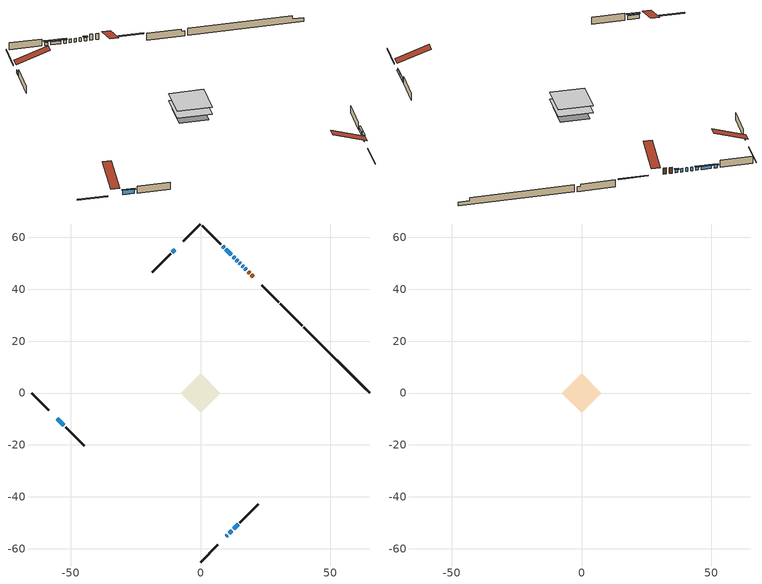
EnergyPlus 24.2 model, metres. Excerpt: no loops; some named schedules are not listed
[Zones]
conditioned space
 floor adiabatic (AdiabaticFloorConstruction): -7.67,0 0,7.67 7.67,0 0,-7.67 z0.75
 floor foundation (Slab1 construction): -6.43,0 0,6.43 6.43,0 0,-6.43 z-1.69
 floor foundation (Slab1 construction 1): -3.69,0 0,3.69 3.69,0 0,-3.69 z-1.69
 wall outside (RimJoist1 construction): 0,-65.16 6.6,-58.56 / -65.16,0 -58.56,-6.6 / 0,65.16 -6.6,58.56 / 30.17,34.99 23.57,41.59 z0.75:1.05
 wall outside (AdiabaticWallConstruction 1): 20.29,44.87 19.6,45.55 / 18.95,46.21 18.33,46.82 z0.75:2.78
 wall outside (AdiabaticWallConstruction): 17.68,47.48 17.15,48 / 13.18,51.98 12.6,52.56 / 11.94,53.21 9.79,55.37 / 9.13,56.02 8.48,56.67 / 11.02,-54.14 12.1,-53.06 z0.75:1.82; -9.88,55.28 -10.85,54.31 / 16.5,48.66 16.01,49.14 / 15.36,49.8 14.97,50.18 / 14.32,50.84 13.83,51.33 / 9.88,-55.28 10.37,-54.79 z0.75:1.97; 12.76,-52.4 14.52,-50.64 z0.75:1.87; -55.28,-9.88 -52.69,-12.47 z0.75:2.27
 wall outside (Wall1 construction): 15.17,-49.98 22.34,-42.81 / -52.03,-13.12 -44.86,-20.29 / -11.51,53.65 -18.68,46.48 / 7.83,57.33 0.66,64.5 z0.75:3.19
 wall foundation (FoundationWall1 construction): 39.82,25.34,-1.69 39.82,25.34,0.75 62.62,2.53,0.75 62.62,2.53,-0.37 65.16,0,-0.37 65.16,0,-1.69
 wall foundation (FoundationWall2 construction): 30.82,34.33,-1.69 30.82,34.33,0.75 38.32,26.83,0.75 38.32,26.83,0.04 39.16,26,0.04 39.16,26,-1.69
 window (WindowConstruction): 17.68,47.48 17.16,48 z0.75:1.82
 window (WindowConstruction 7): -9.88,55.28 -10.85,54.31 z0.75:1.97
 window (WindowConstruction 8): 16.5,48.66 16.01,49.14 z0.75:1.97
 window (WindowConstruction 9): 15.36,49.8 14.97,50.18 z0.75:1.97
 window (WindowConstruction 10): 14.32,50.84 13.83,51.32 z0.75:1.97
 window (WindowConstruction 11): 9.88,-55.28 10.36,-54.79 z0.75:1.97
 window (WindowConstruction 1): 13.18,51.98 12.6,52.56 z0.75:1.82
 window (WindowConstruction 2): 11.94,53.21 9.79,55.37 z0.75:1.82
 window (WindowConstruction 3): 9.13,56.03 8.48,56.67 z0.75:1.82
 window (WindowConstruction 4): 11.02,-54.14 12.1,-53.06 z0.75:1.82
 window (WindowConstruction 5): 12.76,-52.4 14.52,-50.64 z0.75:1.87
 window (WindowConstruction 6): -55.28,-9.88 -52.69,-12.47 z0.75:2.27
 door (Door): 20.29,44.87 19.6,45.55 z0.75:2.78
 door (Door 1): 18.95,46.21 18.33,46.82 z0.75:2.78
 ceiling adiabatic (AdiabaticFloorConstruction): 0,-7.67 7.67,0 0,7.67 -7.67,0 z0.75
attic - vented
 floor to conditioned space (Floor1 construction Reversed): -7.67,0 0,7.67 7.67,0 0,-7.67 z3.19
 roof outside (Roof1 construction): 9.22,-55.93,3.19 1.75,-48.46,6.71 -0.22,-50.43,6.71 7.25,-57.9,3.19; -55.93,-9.22,3.19 -48.46,-1.75,6.71 -50.43,0.22,6.71 -57.9,-7.25,3.19; -9.22,55.93,3.19 -1.75,48.46,6.71 0.22,50.43,6.71 -7.25,57.9,3.19; 20.94,44.21,3.19 13.47,36.74,6.71 15.44,34.77,6.71 22.91,42.24,3.19
shading: 16.94,48.21 17.89,47.27 18.32,47.7 17.38,48.64 z2.12; 12.39,52.77 13.39,51.77 13.82,52.2 12.82,53.2 z2.12; 9.58,55.58 12.15,53 12.59,53.43 10.01,56.01 z2.12; 8.27,56.88 9.34,55.81 9.77,56.25 8.7,57.31 z2.12; 12.31,-52.85 10.81,-54.35 11.24,-54.78 12.74,-53.28 z2.12; 14.73,-50.43 12.54,-52.61 12.98,-53.04 15.16,-50.86 z2.17; -52.48,-12.68 -55.49,-9.67 -55.92,-10.1 -52.91,-13.11 z2.57
[Building]
Building 1: Terrain=Suburbs
[Site:Location]
Edmonton Intl AP_AB: Latitude {deg}=53.31; Longitude {deg}=-113.58; Time Zone {hr}=-7; Elevation {m}=723; Keep Site Location Information=Yes
[Site:GroundTemperature:Shallow]
-1.56185, -3.61833, -3.78302, -2.80711, 1.11059, 5.01004, 8.39065, 10.5322, 10.7141, 8.97234, 5.67794, 1.89811
[Site:WaterMainsTemperature]
Calculation Method=Schedule; Temperature Schedule=mains temperature schedule
[Material] Roughness=Rough; Thermal Absorptance=0.9
Name | Thickness {m} | Conductivity {W/m-K} | Density {kg/m3} | Specific Heat {J/kg-K} | Solar Absorptance | Visible Absorptance
asphalt or fiberglass shingles | 0.00635 | 0.162714 | 1121.4 | 1465.45 | 0.4 | 0.4
ceiling loosefill ins | 0.254 | 0.0480833 | 16.02 | 1046.75 | 0.7 | 0.7
ceiling stud and cavity | 0.1397 | 0.306318 | 65.682 | 1177.47 | 0.7 | 0.7
concrete 4.0 in. | 0.1016 | 1.803125 | 2242.8 | 837.4 | 0.7 | 0.7
concrete 8.0 in. | 0.2032 | 1.803125 | 2242.8 | 837.4 | 0.7 | 0.7
door material | 0.04445 | 0.188738 | 512.64 | 1214.23 | 0.7 | 0.7
door material 1 | 0.04445 | 0.053851 | 512.64 | 1214.23 | 0.7 | 0.7
exterior vertical ins | 0.00218552 | 0.029427 | 32.04 | 1214.23 | 0.7 | 0.7
floor covering | 0.0127 | 0.0433444 | 54.468 | 1339.84 | 0.6 | 0.6
floor rigid ins; wall rigid ins 1 | 0.512978 | 0.029427 | 32.04 | 1214.23 | 0.7 | 0.7
floor stud and cavity | 0.1397 | 1.75129 | 37.0049 | 1207.88 | 0.7 | 0.7
furniture material conditioned space 1 | 0.1524 | 0.115458 | 640.8 | 1214.23 | 0.6 | 0.6
gypsum board | 0.0127 | 0.160291 | 801 | 837.4 | 0.6 | 0.6
gypsum board 1 | 0.0127 | 0.160291 | 801 | 837.4 | 0.7 | 0.7
osb sheathing 0.5 in. | 0.0127 | 0.115458 | 512.64 | 1214.23 | 0.7 | 0.7
osb sheathing 0.75 in. | 0.01905 | 0.115458 | 512.64 | 1214.23 | 0.7 | 0.7
osb sheathing 2.0 in. | 0.0508 | 0.115458 | 512.64 | 1214.23 | 0.7 | 0.7
rim joist rigid ins; wall rigid ins | 0.051816 | 0.029427 | 32.04 | 1214.23 | 0.7 | 0.7
rim joist stud and cavity | 0.0508 | 0.060919 | 125.044 | 1163.47 | 0.6 | 0.6
wall stud and cavity | 0.1397 | 0.247165 | 139.0536 | 1170.24 | 0.7 | 0.7
wall stud and cavity 1 | 0.0889 | 0.380278 | 52.3479 | 1209.89 | 0.7 | 0.7
wall stud and cavity 2 | 0.0889 | 0.391764 | 83.0341 | 1211.67 | 0.7 | 0.7
wood siding | 0.0254 | 0.102417 | 544.68 | 1172.36 | 0.4 | 0.4
wood siding 1; wood siding 2; wood siding 3 | 0.0254 | 0.102417 | 544.68 | 1172.36 | 0.7 | 0.7
[WindowMaterial:SimpleGlazingSystem]
Name | U-Factor {W/m2-K} | Solar Heat Gain Coefficient
WindowMaterial | 2.97414 | 0.54
WindowMaterial 1 | 2.96619 | 0.55
WindowMaterial 2 | 2.93212 | 0.61
WindowMaterial 3 | 2.958238 | 0.57
WindowMaterial 4 | 2.91452 | 0.63
WindowMaterial 5 | 2.927009 | 0.66
WindowMaterial 6 | 2.61131 | 0.45
WindowMaterial 7 | 2.70386 | 0.39
WindowMaterial 8 | 2.75497 | 0.36
[Construction]
AdiabaticFloorConstruction: floor stud and cavity, floor rigid ins, osb sheathing 0.75 in., floor covering
AdiabaticWallConstruction: wood siding 2, wall rigid ins 1, wall stud and cavity 1, gypsum board
AdiabaticWallConstruction 1: wood siding 3, wall rigid ins 1, wall stud and cavity 1, gypsum board
Door: door material
Door 1: door material 1
Floor1 construction Reversed: gypsum board, ceiling stud and cavity, ceiling loosefill ins
FoundationWall1 construction: concrete 8.0 in., gypsum board 1
FoundationWall2 construction: concrete 8.0 in.
furniture construction conditioned space 1: furniture material conditioned space 1
PartitionWallConstruction: gypsum board, wall stud and cavity 2, gypsum board
RimJoist1 construction: wood siding 1, rim joist rigid ins, osb sheathing 2.0 in., rim joist stud and cavity
Roof1 construction: asphalt or fiberglass shingles
Slab1 construction; Slab1 construction 1: concrete 4.0 in.
Wall1 construction: wood siding, wall rigid ins, osb sheathing 0.5 in., wall stud and cavity, gypsum board
WindowConstruction: WindowMaterial
WindowConstruction 1: WindowMaterial 1
WindowConstruction 10; WindowConstruction 11; WindowConstruction 7: WindowMaterial 6
WindowConstruction 2; WindowConstruction 4: WindowMaterial 2
WindowConstruction 3: WindowMaterial 3
WindowConstruction 5: WindowMaterial 4
WindowConstruction 6: WindowMaterial 5
WindowConstruction 8: WindowMaterial 7
WindowConstruction 9: WindowMaterial 8
[Zone] Multiplier=1; Part of Total Floor Area=Yes
Name | Volume {m3}
attic - vented | 67.2312
conditioned space | 592.2
[Space]
Name | Zone | Volume {m3}
attic - vented 1 | attic - vented | 67.2312
conditioned space 1 | conditioned space | 592.2
[ZoneInfiltration:EffectiveLeakageArea]
infil attic - vented 1: Zone or Space=attic - vented 1; Schedule=Always On Discrete; Effective Air Leakage Area {cm2}=4091.13; Stack Coefficient=0.000244852; Wind Coefficient=1.05724e-05
[ZoneMixing]
whole house fan mix: Zone or Space=attic - vented; Schedule=Always On Continuous; Design Flow Rate Calculation Method=Flow/Zone; Design Flow Rate {m3/s}=0; Source Zone or Space=conditioned space
[SurfaceProperty:ExposedFoundationPerimeter] Exposed Perimeter Calculation Method=TotalExposedPerimeter
Name | Total Exposed Perimeter {m}
Slab1 | 35.838
Slab1 1 | 11.787
[InternalMass] Zone or ZoneList=conditioned space; Space or SpaceList=conditioned space 1
Name | Construction | Surface Area {m2}
furniture mass conditioned space 1 | furniture construction conditioned space 1 | 91.0401
partition wall mass | PartitionWallConstruction | 227.6
[Lights]
interior lighting: Zone or ZoneList or Space or SpaceList=conditioned space 1; Schedule=interior lighting schedule; Design Level Calculation Method=LightingLevel; Lighting Level {W}=343.2; Return Air Fraction=0; Fraction Radiant=0.6; Fraction Visible=0.2; Fraction Replaceable=1
[People]
occupants: Zone or ZoneList or Space or SpaceList=conditioned space 1; Number of People Schedule=occupants schedule; Number of People Calculation Method=People; Number of People=3; Fraction Radiant=0.314171; Sensible Heat Fraction=0.56303; Activity Level Schedule=occupants activity schedule; Carbon Dioxide Generation Rate {m3/s-W}=0; Enable ASHRAE 55 Comfort Warnings=No; Mean Radiant Temperature Calculation Type=EnclosureAveraged
[ElectricEquipment] Zone or ZoneList or Space or SpaceList=conditioned space 1; Design Level Calculation Method=EquipmentLevel
Name | Schedule | Design Level {W} | Fraction Latent | Fraction Radiant | Fraction Lost
clothes dryer | clothes dryer schedule | 140.772 | 0.015 | 0.081 | 0.85
clothes washer | clothes washer schedule | 32.1985 | 0.03 | 0.162 | 0.7
cooking range | cooking range schedule | 215.147 | 0.08 | 0.432 | 0.2
dishwasher | dishwasher schedule | 66.8632 | 0.3 | 0.18 | 0.4
fridge | fridge schedule | 72.9452 | 0 | 0.6 | 0
mech vent house fan | mech vent house fan schedule | 0 | 0 | 0 | 1
mech vent house fan cfis | mech vent house fan cfis schedule | 0 | 0 | 0 | 0
mech vent range fan 0 | mech vent range fan 0 schedule | 57 | 0 | 0 | 1
misc plug loads | misc plug loads schedule | 494.7 | 0.045 | 0.513 | 0.1
whole house fan | Always On Discrete | 0 | 0 | 0 | 1
[OtherEquipment] Zone or ZoneList or Space or SpaceList=conditioned space 1; Design Level Calculation Method=EquipmentLevel
Name | Fuel Type | Schedule | Design Level {W} | Fraction Latent | Fraction Radiant | Fraction Lost
clothes dryer 1 | Electricity | clothes dryer schedule | 0 | 0.015 | 0.081 | 0.85
cooking range 1 | Electricity | cooking range schedule | 0 | 0.08 | 0.432 | 0.2
general water use latent | None | general water use schedule | 62.594 | 1 | 0 | 0
general water use sensible | None | general water use schedule | -61.6891 | 0 | 0.6 | 0
mech vent house fan latent load | None | Always On Discrete | 0 | 1 | 0 | 0
mech vent house fan sensible load | None | Always On Discrete | 0 | 0 | 0 | 0
water heater energy adjustment1 | NaturalGas | Always On Discrete | 0.01 | 0 | 0 | 1
[ZoneInfiltration:DesignFlowRate] Zone or ZoneList or Space or SpaceList=conditioned space 1; Schedule=Always On Discrete; Design Flow Rate Calculation Method=Flow/Zone; Design Flow Rate {m3/s}=0
infil flow; natural vent flow; whole house fan flow
[Foundation:Kiva] Initial Indoor Air Temperature {C}=18; Wall Height Above Grade {m}=0.749991; Wall Depth Below Slab {m}=0.2032
Name | Custom Block Material Name 1 | Custom Block Depth 1 {m} | Custom Block X Position 1 {m} | Custom Block Z Position 1 {m}
Foundation Kiva 1 | exterior vertical ins | 2.43998 | 0.2159 | 0
Foundation Kiva 2
[Foundation:Kiva:Settings]
Soil Conductivity {W/m-K}=0.849921; Soil Density {kg/m3}=1842.3; Soil Specific Heat {J/kg-K}=418.7; Ground Solar Absorptivity=0.9; Ground Thermal Absorptivity=0.9; Ground Surface Roughness {m}=0.03; Far-Field Width {m}=40; Deep-Ground Boundary Condition=ZeroFlux; Deep-Ground Depth {m}=40; Minimum Cell Dimension {m}=0.2; Maximum Cell Growth Coefficient=3; Simulation Timestep=Timestep
[Exterior:Lights]
exterior lighting: Schedule=exterior lighting schedule; Design Level {W}=75.6
[Schedule:Constant]
Name | Hourly Value
Always On Continuous; mech vent house fan schedule; mech vent house fan cfis schedule; Always On Discrete | 1
occupants activity schedule | 117.228
fridge schedule | 0
[Schedule:Day:Interval]
interior lighting schedule day: No, 01:00, 0.108182, 04:00, 0.0901515, 05:00, 0.0991667, 06:00, 0.162273, 07:00, 0.270455, 08:00, 0.342576, 10:00, 0.369621, 11:00, 0.351591, 12:00, 0.333561, 13:00, 0.324545, 14:00, 0.31553, 15:00, 0.333561, 16:00, 0.369621, 17:00, 0.450758, 18:00, 0.585985, 19:00, 0.775303, 20:00, 0.955606, 21:00, 0.991667, 22:00, 0.712197, 23:00, 0.360606, 24:00, 0.162273
[Schedule:Week:Daily]
interior lighting schedule Week Rule - Jan1-Jan27: interior lighting schedule day, interior lighting schedule day, interior lighting schedule day, interior lighting schedule day, interior lighting schedule day, interior lighting schedule day, interior lighting schedule day, interior lighting schedule default day, interior lighting schedule default day, interior lighting schedule default day, interior lighting schedule default day, interior lighting schedule default day
interior lighting schedule Week Rule - Jan28-Feb3: interior lighting schedule day, interior lighting schedule day, interior lighting schedule day, interior lighting schedule day, interior lighting schedule day 1, interior lighting schedule day 1, interior lighting schedule day 1, interior lighting schedule default day, interior lighting schedule default day, interior lighting schedule default day, interior lighting schedule default day, interior lighting schedule default day
interior lighting schedule Week Rule - Feb4-Feb24: interior lighting schedule day 1, interior lighting schedule day 1, interior lighting schedule day 1, interior lighting schedule day 1, interior lighting schedule day 1, interior lighting schedule day 1, interior lighting schedule day 1, interior lighting schedule default day, interior lighting schedule default day, interior lighting schedule default day, interior lighting schedule default day, interior lighting schedule default day
interior lighting schedule Week Rule - Feb25-Mar3: interior lighting schedule day 1, interior lighting schedule day 1, interior lighting schedule day 1, interior lighting schedule day 1, interior lighting schedule day 2, interior lighting schedule day 2, interior lighting schedule day 2, interior lighting schedule default day, interior lighting schedule default day, interior lighting schedule default day, interior lighting schedule default day, interior lighting schedule default day
interior lighting schedule Week Rule - Mar4-Mar31: interior lighting schedule day 2, interior lighting schedule day 2, interior lighting schedule day 2, interior lighting schedule day 2, interior lighting schedule day 2, interior lighting schedule day 2, interior lighting schedule day 2, interior lighting schedule default day, interior lighting schedule default day, interior lighting schedule default day, interior lighting schedule default day, interior lighting schedule default day
interior lighting schedule Week Rule - Apr1-Apr28: interior lighting schedule day 3, interior lighting schedule day 3, interior lighting schedule day 3, interior lighting schedule day 3, interior lighting schedule day 3, interior lighting schedule day 3, interior lighting schedule day 3, interior lighting schedule default day, interior lighting schedule default day, interior lighting schedule default day, interior lighting schedule default day, interior lighting schedule default day
interior lighting schedule Week Rule - Apr29-May5: interior lighting schedule day 3, interior lighting schedule day 3, interior lighting schedule day 4, interior lighting schedule day 4, interior lighting schedule day 4, interior lighting schedule day 4, interior lighting schedule day 4, interior lighting schedule default day, interior lighting schedule default day, interior lighting schedule default day, interior lighting schedule default day, interior lighting schedule default day
interior lighting schedule Week Rule - May6-May26: interior lighting schedule day 4, interior lighting schedule day 4, interior lighting schedule day 4, interior lighting schedule day 4, interior lighting schedule day 4, interior lighting schedule day 4, interior lighting schedule day 4, interior lighting schedule default day, interior lighting schedule default day, interior lighting schedule default day, interior lighting schedule default day, interior lighting schedule default day
interior lighting schedule Week Rule - May27-Jun2: interior lighting schedule day 4, interior lighting schedule day 4, interior lighting schedule day 4, interior lighting schedule day 4, interior lighting schedule day 4, interior lighting schedule day 5, interior lighting schedule day 5, interior lighting schedule default day, interior lighting schedule default day, interior lighting schedule default day, interior lighting schedule default day, interior lighting schedule default day
interior lighting schedule Week Rule - Jun3-Jun30: interior lighting schedule day 5, interior lighting schedule day 5, interior lighting schedule day 5, interior lighting schedule day 5, interior lighting schedule day 5, interior lighting schedule day 5, interior lighting schedule day 5, interior lighting schedule default day, interior lighting schedule default day, interior lighting schedule default day, interior lighting schedule default day, interior lighting schedule default day
interior lighting schedule Week Rule - Jul1-Jul28: interior lighting schedule day 6, interior lighting schedule day 6, interior lighting schedule day 6, interior lighting schedule day 6, interior lighting schedule day 6, interior lighting schedule day 6, interior lighting schedule day 6, interior lighting schedule default day, interior lighting schedule default day, interior lighting schedule default day, interior lighting schedule default day, interior lighting schedule default day
interior lighting schedule Week Rule - Jul29-Aug4: interior lighting schedule day 6, interior lighting schedule day 6, interior lighting schedule day 6, interior lighting schedule day 7, interior lighting schedule day 7, interior lighting schedule day 7, interior lighting schedule day 7, interior lighting schedule default day, interior lighting schedule default day, interior lighting schedule default day, interior lighting schedule default day, interior lighting schedule default day
interior lighting schedule Week Rule - Aug5-Aug25: interior lighting schedule day 7, interior lighting schedule day 7, interior lighting schedule day 7, interior lighting schedule day 7, interior lighting schedule day 7, interior lighting schedule day 7, interior lighting schedule day 7, interior lighting schedule default day, interior lighting schedule default day, interior lighting schedule default day, interior lighting schedule default day, interior lighting schedule default day
interior lighting schedule Week Rule - Aug26-Sep1: interior lighting schedule day 7, interior lighting schedule day 7, interior lighting schedule day 7, interior lighting schedule day 7, interior lighting schedule day 7, interior lighting schedule day 7, interior lighting schedule day 8, interior lighting schedule default day, interior lighting schedule default day, interior lighting schedule default day, interior lighting schedule default day, interior lighting schedule default day
interior lighting schedule Week Rule - Sep2-Sep29: interior lighting schedule day 8, interior lighting schedule day 8, interior lighting schedule day 8, interior lighting schedule day 8, interior lighting schedule day 8, interior lighting schedule day 8, interior lighting schedule day 8, interior lighting schedule default day, interior lighting schedule default day, interior lighting schedule default day, interior lighting schedule default day, interior lighting schedule default day
interior lighting schedule Week Rule - Sep30-Oct6: interior lighting schedule day 8, interior lighting schedule day 9, interior lighting schedule day 9, interior lighting schedule day 9, interior lighting schedule day 9, interior lighting schedule day 9, interior lighting schedule day 9, interior lighting schedule default day, interior lighting schedule default day, interior lighting schedule default day, interior lighting schedule default day, interior lighting schedule default day
interior lighting schedule Week Rule - Oct7-Oct27: interior lighting schedule day 9, interior lighting schedule day 9, interior lighting schedule day 9, interior lighting schedule day 9, interior lighting schedule day 9, interior lighting schedule day 9, interior lighting schedule day 9, interior lighting schedule default day, interior lighting schedule default day, interior lighting schedule default day, interior lighting schedule default day, interior lighting schedule default day
interior lighting schedule Week Rule - Oct28-Nov3: interior lighting schedule day 9, interior lighting schedule day 9, interior lighting schedule day 9, interior lighting schedule day 9, interior lighting schedule day 10, interior lighting schedule day 10, interior lighting schedule day 10, interior lighting schedule default day, interior lighting schedule default day, interior lighting schedule default day, interior lighting schedule default day, interior lighting schedule default day
interior lighting schedule Week Rule - Nov4-Nov24: interior lighting schedule day 10, interior lighting schedule day 10, interior lighting schedule day 10, interior lighting schedule day 10, interior lighting schedule day 10, interior lighting schedule day 10, interior lighting schedule day 10, interior lighting schedule default day, interior lighting schedule default day, interior lighting schedule default day, interior lighting schedule default day, interior lighting schedule default day
interior lighting schedule Week Rule - Nov25-Dec1: interior lighting schedule day 10, interior lighting schedule day 10, interior lighting schedule day 10, interior lighting schedule day 10, interior lighting schedule day 10, interior lighting schedule day 10, interior lighting schedule day 11, interior lighting schedule default day, interior lighting schedule default day, interior lighting schedule default day, interior lighting schedule default day, interior lighting schedule default day
interior lighting schedule Week Rule - Dec2-Dec31: interior lighting schedule day 11, interior lighting schedule day 11, interior lighting schedule day 11, interior lighting schedule day 11, interior lighting schedule day 11, interior lighting schedule day 11, interior lighting schedule day 11, interior lighting schedule default day, interior lighting schedule default day, interior lighting schedule default day, interior lighting schedule default day, interior lighting schedule default day
occupants schedule Week Rule - Jan1-Dec31: occupants schedule day, occupants schedule day, occupants schedule day, occupants schedule day, occupants schedule day, occupants schedule day, occupants schedule day, occupants schedule default day, occupants schedule default day, occupants schedule default day, occupants schedule default day, occupants schedule default day
clothes dryer schedule Week Rule - Jan1-Dec31: clothes dryer schedule day, clothes dryer schedule day, clothes dryer schedule day, clothes dryer schedule day, clothes dryer schedule day, clothes dryer schedule day, clothes dryer schedule day, clothes dryer schedule default day, clothes dryer schedule default day, clothes dryer schedule default day, clothes dryer schedule default day, clothes dryer schedule default day
clothes washer schedule Week Rule - Jan1-Dec31: clothes washer schedule day, clothes washer schedule day, clothes washer schedule day, clothes washer schedule day, clothes washer schedule day, clothes washer schedule day, clothes washer schedule day, clothes washer schedule default day, clothes washer schedule default day, clothes washer schedule default day, clothes washer schedule default day, clothes washer schedule default day
cooking range schedule Week Rule - Jan1-Dec31: cooking range schedule day, cooking range schedule day, cooking range schedule day, cooking range schedule day, cooking range schedule day, cooking range schedule day, cooking range schedule day, cooking range schedule default day, cooking range schedule default day, cooking range schedule default day, cooking range schedule default day, cooking range schedule default day
dishwasher schedule Week Rule - Jan1-Dec31: dishwasher schedule day, dishwasher schedule day, dishwasher schedule day, dishwasher schedule day, dishwasher schedule day, dishwasher schedule day, dishwasher schedule day, dishwasher schedule default day, dishwasher schedule default day, dishwasher schedule default day, dishwasher schedule default day, dishwasher schedule default day
mech vent range fan 0 schedule Week Rule - Jan1-Dec31: mech vent range fan 0 schedule day, mech vent range fan 0 schedule day, mech vent range fan 0 schedule day, mech vent range fan 0 schedule day, mech vent range fan 0 schedule day, mech vent range fan 0 schedule day, mech vent range fan 0 schedule day, mech vent range fan 0 schedule default day, mech vent range fan 0 schedule default day, mech vent range fan 0 schedule default day, mech vent range fan 0 schedule default day, mech vent range fan 0 schedule default day
misc plug loads schedule Week Rule - Jan1-Dec31: misc plug loads schedule day, misc plug loads schedule day, misc plug loads schedule day, misc plug loads schedule day, misc plug loads schedule day, misc plug loads schedule day, misc plug loads schedule day, misc plug loads schedule default day, misc plug loads schedule default day, misc plug loads schedule default day, misc plug loads schedule default day, misc plug loads schedule default day
general water use schedule Week Rule - Jan1-Dec31: general water use schedule day, general water use schedule day, general water use schedule day, general water use schedule day, general water use schedule day, general water use schedule day, general water use schedule day, general water use schedule default day, general water use schedule default day, general water use schedule default day, general water use schedule default day, general water use schedule default day
exterior lighting schedule Week Rule - Jan1-Jan27: exterior lighting schedule day, exterior lighting schedule day, exterior lighting schedule day, exterior lighting schedule day, exterior lighting schedule day, exterior lighting schedule day, exterior lighting schedule day, exterior lighting schedule default day, exterior lighting schedule default day, exterior lighting schedule default day, exterior lighting schedule default day, exterior lighting schedule default day
exterior lighting schedule Week Rule - Jan28-Feb3: exterior lighting schedule day, exterior lighting schedule day, exterior lighting schedule day, exterior lighting schedule day, exterior lighting schedule day 1, exterior lighting schedule day 1, exterior lighting schedule day 1, exterior lighting schedule default day, exterior lighting schedule default day, exterior lighting schedule default day, exterior lighting schedule default day, exterior lighting schedule default day
exterior lighting schedule Week Rule - Feb4-Feb24: exterior lighting schedule day 1, exterior lighting schedule day 1, exterior lighting schedule day 1, exterior lighting schedule day 1, exterior lighting schedule day 1, exterior lighting schedule day 1, exterior lighting schedule day 1, exterior lighting schedule default day, exterior lighting schedule default day, exterior lighting schedule default day, exterior lighting schedule default day, exterior lighting schedule default day
exterior lighting schedule Week Rule - Feb25-Mar3: exterior lighting schedule day 1, exterior lighting schedule day 1, exterior lighting schedule day 1, exterior lighting schedule day 1, exterior lighting schedule day 2, exterior lighting schedule day 2, exterior lighting schedule day 2, exterior lighting schedule default day, exterior lighting schedule default day, exterior lighting schedule default day, exterior lighting schedule default day, exterior lighting schedule default day
exterior lighting schedule Week Rule - Mar4-Mar31: exterior lighting schedule day 2, exterior lighting schedule day 2, exterior lighting schedule day 2, exterior lighting schedule day 2, exterior lighting schedule day 2, exterior lighting schedule day 2, exterior lighting schedule day 2, exterior lighting schedule default day, exterior lighting schedule default day, exterior lighting schedule default day, exterior lighting schedule default day, exterior lighting schedule default day
exterior lighting schedule Week Rule - Apr1-Apr28: exterior lighting schedule day 3, exterior lighting schedule day 3, exterior lighting schedule day 3, exterior lighting schedule day 3, exterior lighting schedule day 3, exterior lighting schedule day 3, exterior lighting schedule day 3, exterior lighting schedule default day, exterior lighting schedule default day, exterior lighting schedule default day, exterior lighting schedule default day, exterior lighting schedule default day
exterior lighting schedule Week Rule - Apr29-May5: exterior lighting schedule day 3, exterior lighting schedule day 3, exterior lighting schedule day 4, exterior lighting schedule day 4, exterior lighting schedule day 4, exterior lighting schedule day 4, exterior lighting schedule day 4, exterior lighting schedule default day, exterior lighting schedule default day, exterior lighting schedule default day, exterior lighting schedule default day, exterior lighting schedule default day
exterior lighting schedule Week Rule - May6-May26: exterior lighting schedule day 4, exterior lighting schedule day 4, exterior lighting schedule day 4, exterior lighting schedule day 4, exterior lighting schedule day 4, exterior lighting schedule day 4, exterior lighting schedule day 4, exterior lighting schedule default day, exterior lighting schedule default day, exterior lighting schedule default day, exterior lighting schedule default day, exterior lighting schedule default day
exterior lighting schedule Week Rule - May27-Jun2: exterior lighting schedule day 4, exterior lighting schedule day 4, exterior lighting schedule day 4, exterior lighting schedule day 4, exterior lighting schedule day 4, exterior lighting schedule day 5, exterior lighting schedule day 5, exterior lighting schedule default day, exterior lighting schedule default day, exterior lighting schedule default day, exterior lighting schedule default day, exterior lighting schedule default day
exterior lighting schedule Week Rule - Jun3-Jun30: exterior lighting schedule day 5, exterior lighting schedule day 5, exterior lighting schedule day 5, exterior lighting schedule day 5, exterior lighting schedule day 5, exterior lighting schedule day 5, exterior lighting schedule day 5, exterior lighting schedule default day, exterior lighting schedule default day, exterior lighting schedule default day, exterior lighting schedule default day, exterior lighting schedule default day
exterior lighting schedule Week Rule - Jul1-Jul28: exterior lighting schedule day 6, exterior lighting schedule day 6, exterior lighting schedule day 6, exterior lighting schedule day 6, exterior lighting schedule day 6, exterior lighting schedule day 6, exterior lighting schedule day 6, exterior lighting schedule default day, exterior lighting schedule default day, exterior lighting schedule default day, exterior lighting schedule default day, exterior lighting schedule default day
exterior lighting schedule Week Rule - Jul29-Aug4: exterior lighting schedule day 6, exterior lighting schedule day 6, exterior lighting schedule day 6, exterior lighting schedule day 7, exterior lighting schedule day 7, exterior lighting schedule day 7, exterior lighting schedule day 7, exterior lighting schedule default day, exterior lighting schedule default day, exterior lighting schedule default day, exterior lighting schedule default day, exterior lighting schedule default day
exterior lighting schedule Week Rule - Aug5-Aug25: exterior lighting schedule day 7, exterior lighting schedule day 7, exterior lighting schedule day 7, exterior lighting schedule day 7, exterior lighting schedule day 7, exterior lighting schedule day 7, exterior lighting schedule day 7, exterior lighting schedule default day, exterior lighting schedule default day, exterior lighting schedule default day, exterior lighting schedule default day, exterior lighting schedule default day
exterior lighting schedule Week Rule - Aug26-Sep1: exterior lighting schedule day 7, exterior lighting schedule day 7, exterior lighting schedule day 7, exterior lighting schedule day 7, exterior lighting schedule day 7, exterior lighting schedule day 7, exterior lighting schedule day 8, exterior lighting schedule default day, exterior lighting schedule default day, exterior lighting schedule default day, exterior lighting schedule default day, exterior lighting schedule default day
exterior lighting schedule Week Rule - Sep2-Sep29: exterior lighting schedule day 8, exterior lighting schedule day 8, exterior lighting schedule day 8, exterior lighting schedule day 8, exterior lighting schedule day 8, exterior lighting schedule day 8, exterior lighting schedule day 8, exterior lighting schedule default day, exterior lighting schedule default day, exterior lighting schedule default day, exterior lighting schedule default day, exterior lighting schedule default day
exterior lighting schedule Week Rule - Sep30-Oct6: exterior lighting schedule day 8, exterior lighting schedule day 9, exterior lighting schedule day 9, exterior lighting schedule day 9, exterior lighting schedule day 9, exterior lighting schedule day 9, exterior lighting schedule day 9, exterior lighting schedule default day, exterior lighting schedule default day, exterior lighting schedule default day, exterior lighting schedule default day, exterior lighting schedule default day
exterior lighting schedule Week Rule - Oct7-Oct27: exterior lighting schedule day 9, exterior lighting schedule day 9, exterior lighting schedule day 9, exterior lighting schedule day 9, exterior lighting schedule day 9, exterior lighting schedule day 9, exterior lighting schedule day 9, exterior lighting schedule default day, exterior lighting schedule default day, exterior lighting schedule default day, exterior lighting schedule default day, exterior lighting schedule default day
exterior lighting schedule Week Rule - Oct28-Nov3: exterior lighting schedule day 9, exterior lighting schedule day 9, exterior lighting schedule day 9, exterior lighting schedule day 9, exterior lighting schedule day 10, exterior lighting schedule day 10, exterior lighting schedule day 10, exterior lighting schedule default day, exterior lighting schedule default day, exterior lighting schedule default day, exterior lighting schedule default day, exterior lighting schedule default day
exterior lighting schedule Week Rule - Nov4-Nov24: exterior lighting schedule day 10, exterior lighting schedule day 10, exterior lighting schedule day 10, exterior lighting schedule day 10, exterior lighting schedule day 10, exterior lighting schedule day 10, exterior lighting schedule day 10, exterior lighting schedule default day, exterior lighting schedule default day, exterior lighting schedule default day, exterior lighting schedule default day, exterior lighting schedule default day
exterior lighting schedule Week Rule - Nov25-Dec1: exterior lighting schedule day 10, exterior lighting schedule day 10, exterior lighting schedule day 10, exterior lighting schedule day 10, exterior lighting schedule day 10, exterior lighting schedule day 10, exterior lighting schedule day 11, exterior lighting schedule default day, exterior lighting schedule default day, exterior lighting schedule default day, exterior lighting schedule default day, exterior lighting schedule default day
exterior lighting schedule Week Rule - Dec2-Dec31: exterior lighting schedule day 11, exterior lighting schedule day 11, exterior lighting schedule day 11, exterior lighting schedule day 11, exterior lighting schedule day 11, exterior lighting schedule day 11, exterior lighting schedule day 11, exterior lighting schedule default day, exterior lighting schedule default day, exterior lighting schedule default day, exterior lighting schedule default day, exterior lighting schedule default day
[Schedule:Year]
interior lighting schedule: interior lighting schedule Week Rule - Jan1-Jan27, 1, 1, 1, 27, interior lighting schedule Week Rule - Jan28-Feb3, 1, 28, 2, 3, interior lighting schedule Week Rule - Feb4-Feb24, 2, 4, 2, 24, interior lighting schedule Week Rule - Feb25-Mar3, 2, 25, 3, 3, interior lighting schedule Week Rule - Mar4-Mar31, 3, 4, 3, 31, interior lighting schedule Week Rule - Apr1-Apr28, 4, 1, 4, 28, interior lighting schedule Week Rule - Apr29-May5, 4, 29, 5, 5, interior lighting schedule Week Rule - May6-May26, 5, 6, 5, 26, interior lighting schedule Week Rule - May27-Jun2, 5, 27, 6, 2, interior lighting schedule Week Rule - Jun3-Jun30, 6, 3, 6, 30, interior lighting schedule Week Rule - Jul1-Jul28, 7, 1, 7, 28, interior lighting schedule Week Rule - Jul29-Aug4, 7, 29, 8, 4, interior lighting schedule Week Rule - Aug5-Aug25, 8, 5, 8, 25, interior lighting schedule Week Rule - Aug26-Sep1, 8, 26, 9, 1, interior lighting schedule Week Rule - Sep2-Sep29, 9, 2, 9, 29, interior lighting schedule Week Rule - Sep30-Oct6, 9, 30, 10, 6, interior lighting schedule Week Rule - Oct7-Oct27, 10, 7, 10, 27, interior lighting schedule Week Rule - Oct28-Nov3, 10, 28, 11, 3, interior lighting schedule Week Rule - Nov4-Nov24, 11, 4, 11, 24, interior lighting schedule Week Rule - Nov25-Dec1, 11, 25, 12, 1, interior lighting schedule Week Rule - Dec2-Dec31, 12, 2, 12, 31
occupants schedule: occupants schedule Week Rule - Jan1-Dec31, 1, 1, 12, 31
clothes dryer schedule: clothes dryer schedule Week Rule - Jan1-Dec31, 1, 1, 12, 31
clothes washer schedule: clothes washer schedule Week Rule - Jan1-Dec31, 1, 1, 12, 31
cooking range schedule: cooking range schedule Week Rule - Jan1-Dec31, 1, 1, 12, 31
dishwasher schedule: dishwasher schedule Week Rule - Jan1-Dec31, 1, 1, 12, 31
mech vent range fan 0 schedule: mech vent range fan 0 schedule Week Rule - Jan1-Dec31, 1, 1, 12, 31
misc plug loads schedule: misc plug loads schedule Week Rule - Jan1-Dec31, 1, 1, 12, 31
general water use schedule: general water use schedule Week Rule - Jan1-Dec31, 1, 1, 12, 31
exterior lighting schedule: exterior lighting schedule Week Rule - Jan1-Jan27, 1, 1, 1, 27, exterior lighting schedule Week Rule - Jan28-Feb3, 1, 28, 2, 3, exterior lighting schedule Week Rule - Feb4-Feb24, 2, 4, 2, 24, exterior lighting schedule Week Rule - Feb25-Mar3, 2, 25, 3, 3, exterior lighting schedule Week Rule - Mar4-Mar31, 3, 4, 3, 31, exterior lighting schedule Week Rule - Apr1-Apr28, 4, 1, 4, 28, exterior lighting schedule Week Rule - Apr29-May5, 4, 29, 5, 5, exterior lighting schedule Week Rule - May6-May26, 5, 6, 5, 26, exterior lighting schedule Week Rule - May27-Jun2, 5, 27, 6, 2, exterior lighting schedule Week Rule - Jun3-Jun30, 6, 3, 6, 30, exterior lighting schedule Week Rule - Jul1-Jul28, 7, 1, 7, 28, exterior lighting schedule Week Rule - Jul29-Aug4, 7, 29, 8, 4, exterior lighting schedule Week Rule - Aug5-Aug25, 8, 5, 8, 25, exterior lighting schedule Week Rule - Aug26-Sep1, 8, 26, 9, 1, exterior lighting schedule Week Rule - Sep2-Sep29, 9, 2, 9, 29, exterior lighting schedule Week Rule - Sep30-Oct6, 9, 30, 10, 6, exterior lighting schedule Week Rule - Oct7-Oct27, 10, 7, 10, 27, exterior lighting schedule Week Rule - Oct28-Nov3, 10, 28, 11, 3, exterior lighting schedule Week Rule - Nov4-Nov24, 11, 4, 11, 24, exterior lighting schedule Week Rule - Nov25-Dec1, 11, 25, 12, 1, exterior lighting schedule Week Rule - Dec2-Dec31, 12, 2, 12, 31
[Schedule:Compact]
mains temperature schedule: Through: 01/01, For: AllDays, Until: 24:00, 3.97167, Through: 01/02, For: AllDays, Until: 24:00, 3.90778, Through: 01/03, For: AllDays, Until: 24:00, 3.84556, Through: 01/04, For: AllDays, Until: 24:00, 3.78389, Through: 01/05, For: AllDays, Until: 24:00, 3.72278, Through: 01/06, For: AllDays, Until: 24:00, 3.66278, Through: 01/07, For: AllDays, Until: 24:00, 3.60389, Through: 01/08, For: AllDays, Until: 24:00, 3.54556, Through: 01/09, For: AllDays, Until: 24:00, 3.48833, Through: 01/10, For: AllDays, Until: 24:00, 3.43167, Through: 01/11, For: AllDays, Until: 24:00, 3.37611, Through: 01/12, For: AllDays, Until: 24:00, 3.32167, Through: 01/13, For: AllDays, Until: 24:00, 3.26833, Through: 01/14, For: AllDays, Until: 24:00, 3.21556, Through: 01/15, For: AllDays, Until: 24:00, 3.16444, Through: 01/16, For: AllDays, Until: 24:00, 3.11389, Through: 01/17, For: AllDays, Until: 24:00, 3.06444, Through: 01/18, For: AllDays, Until: 24:00, 3.01611, Through: 01/19, For: AllDays, Until: 24:00, 2.96889, Through: 01/20, For: AllDays, Until: 24:00, 2.92278, Through: 01/21, For: AllDays, Until: 24:00, 2.87722, Through: 01/22, For: AllDays, Until: 24:00, 2.83333, Through: 01/23, For: AllDays, Until: 24:00, 2.79056, Through: 01/24, For: AllDays, Until: 24:00, 2.74889, Through: 01/25, For: AllDays, Until: 24:00, 2.70833, Through: 01/26, For: AllDays, Until: 24:00, 2.66889, Through: 01/27, For: AllDays, Until: 24:00, 2.63056, Through: 01/28, For: AllDays, Until: 24:00, 2.59333, Through: 01/29, For: AllDays, Until: 24:00, 2.55778, Through: 01/30, For: AllDays, Until: 24:00, 2.52278, Through: 01/31, For: AllDays, Until: 24:00, 2.48944, Through: 02/01, For: AllDays, Until: 24:00, 2.45722, Through: 02/02, For: AllDays, Until: 24:00, 2.42611, Through: 02/03, For: AllDays, Until: 24:00, 2.39667, Through: 02/04, For: AllDays, Until: 24:00, 2.36833, Through: 02/05, For: AllDays, Until: 24:00, 2.34111, Through: 02/06, For: AllDays, Until: 24:00, 2.315, Through: 02/07, For: AllDays, Until: 24:00, 2.29056, Through: 02/08, For: AllDays, Until: 24:00, 2.26722, Through: 02/09, For: AllDays, Until: 24:00, 2.245, Through: 02/10, For: AllDays, Until: 24:00, 2.22444, Through: 02/11, For: AllDays, Until: 24:00, 2.20444, Through: 02/12, For: AllDays, Until: 24:00, 2.18667, Through: 02/13, For: AllDays, Until: 24:00, 2.17, Through: 02/14, For: AllDays, Until: 24:00, 2.15444, Through: 02/15, For: AllDays, Until: 24:00, 2.14, Through: 02/16, For: AllDays, Until: 24:00, 2.12722, Through: 02/17, For: AllDays, Until: 24:00, 2.11556, Through: 02/18, For: AllDays, Until: 24:00, 2.10556, Through: 02/19, For: AllDays, Until: 24:00, 2.09667, Through: 02/20, For: AllDays, Until: 24:00, 2.08889, Through: 02/21, For: AllDays, Until: 24:00, 2.08278, Through: 02/22, For: AllDays, Until: 24:00, 2.07833, Through: 02/23, For: AllDays, Until: 24:00, 2.07444, Through: 02/24, For: AllDays, Until: 24:00, 2.07278, Through: 02/25, For: AllDays, Until: 24:00, 2.07167, Through: 02/26, For: AllDays, Until: 24:00, 2.07222, Through: 02/27, For: AllDays, Until: 24:00, 2.07444, Through: 02/28, For: AllDays, Until: 24:00, 2.07778, Through: 03/01, For: AllDays, Until: 24:00, 2.08222, Through: 03/02, For: AllDays, Until: 24:00, 2.08833, Through: 03/03, For: AllDays, Until: 24:00, 2.09556, Through: 03/04, For: AllDays, Until: 24:00, 2.10444, Through: 03/05, For: AllDays, Until: 24:00, 2.11444, Through: 03/06, For: AllDays, Until: 24:00, 2.12556, Through: 03/07, For: AllDays, Until: 24:00, 2.13833, Through: 03/08, For: AllDays, Until: 24:00, 2.15278, Through: 03/09, For: AllDays, Until: 24:00, 2.16778, Through: 03/10, For: AllDays, Until: 24:00, 2.18444, Through: 03/11, For: AllDays, Until: 24:00, 2.20278, Through: 03/12, For: AllDays, Until: 24:00, 2.22167, Through: 03/13, For: AllDays, Until: 24:00, 2.24278, Through: 03/14, For: AllDays, Until: 24:00, 2.26444, Through: 03/15, For: AllDays, Until: 24:00, 2.28778, Through: 03/16, For: AllDays, Until: 24:00, 2.31222, Through: 03/17, For: AllDays, Until: 24:00, 2.33778, Through: 03/18, For: AllDays, Until: 24:00, 2.365, Through: 03/19, For: AllDays, Until: 24:00, 2.39333, Through: 03/20, For: AllDays, Until: 24:00, 2.42278, Through: 03/21, For: AllDays, Until: 24:00, 2.45389, Through: 03/22, For: AllDays, Until: 24:00, 2.48611, Through: 03/23, For: AllDays, Until: 24:00, 2.51889, Through: 03/24, For: AllDays, Until: 24:00, 2.55389, Through: 03/25, For: AllDays, Until: 24:00, 2.58944, Through: 03/26, For: AllDays, Until: 24:00, 2.62611, Through: 03/27, For: AllDays, Until: 24:00, 2.66444, Through: 03/28, For: AllDays, Until: 24:00, 2.70389, Through: 03/29, For: AllDays, Until: 24:00, 2.74389, Through: 03/30, For: AllDays, Until: 24:00, 2.78556, Through: 03/31, For: AllDays, Until: 24:00, 2.82833, Through: 04/01, For: AllDays, Until: 24:00, 2.87222, Through: 04/02, For: AllDays, Until: 24:00, 2.91722, Through: 04/03, For: AllDays, Until: 24:00, 2.96333, Through: 04/04, For: AllDays, Until: 24:00, 3.01056, Through: 04/05, For: AllDays, Until: 24:00, 3.05889, Through: 04/06, For: AllDays, Until: 24:00, 3.10833, Through: 04/07, For: AllDays, Until: 24:00, 3.15833, Through: 04/08, For: AllDays, Until: 24:00, 3.21, Through: 04/09, For: AllDays, Until: 24:00, 3.26222, Through: 04/10, For: AllDays, Until: 24:00, 3.31556, Through: 04/11, For: AllDays, Until: 24:00, 3.37, Through: 04/12, For: AllDays, Until: 24:00, 3.42556, Through: 04/13, For: AllDays, Until: 24:00, 3.48167, Through: 04/14, For: AllDays, Until: 24:00, 3.53889, Through: 04/15, For: AllDays, Until: 24:00, 3.59722, Through: 04/16, For: AllDays, Until: 24:00, 3.65611, Through: 04/17, For: AllDays, Until: 24:00, 3.71611, Through: 04/18, For: AllDays, Until: 24:00, 3.77667, Through: 04/19, For: AllDays, Until: 24:00, 3.83833, Through: 04/20, For: AllDays, Until: 24:00, 3.90111, Through: 04/21, For: AllDays, Until: 24:00, 3.96444, Through: 04/22, For: AllDays, Until: 24:00, 4.02833, Through: 04/23, For: AllDays, Until: 24:00, 4.09333, Through: 04/24, For: AllDays, Until: 24:00, 4.15889, Through: 04/25, For: AllDays, Until: 24:00, 4.225, Through: 04/26, For: AllDays, Until: 24:00, 4.29222, Through: 04/27, For: AllDays, Until: 24:00, 4.36, Through: 04/28, For: AllDays, Until: 24:00, 4.42833, Through: 04/29, For: AllDays, Until: 24:00, 4.49722, Through: 04/30, For: AllDays, Until: 24:00, 4.56667, Through: 05/01, For: AllDays, Until: 24:00, 4.63722, Through: 05/02, For: AllDays, Until: 24:00, 4.70833, Through: 05/03, For: AllDays, Until: 24:00, 4.77944, Through: 05/04, For: AllDays, Until: 24:00, 4.85167, Through: 05/05, For: AllDays, Until: 24:00, 4.92389, Through: 05/06, For: AllDays, Until: 24:00, 4.99722, Through: 05/07, For: AllDays, Until: 24:00, 5.07056, Through: 05/08, For: AllDays, Until: 24:00, 5.145, Through: 05/09, For: AllDays, Until: 24:00, 5.21944, Through: 05/10, For: AllDays, Until: 24:00, 5.29389, Through: 05/11, For: AllDays, Until: 24:00, 5.36944, Through: 05/12, For: AllDays, Until: 24:00, 5.445, Through: 05/13, For: AllDays, Until: 24:00, 5.52111, Through: 05/14, For: AllDays, Until: 24:00, 5.59722, Through: 05/15, For: AllDays, Until: 24:00, 5.67389, Through: 05/16, For: AllDays, Until: 24:00, 5.75056, Through: 05/17, For: AllDays, Until: 24:00, 5.82778, Through: 05/18, For: AllDays, Until: 24:00, 5.90556, Through: 05/19, For: AllDays, Until: 24:00, 5.98278, Through: 05/20, For: AllDays, Until: 24:00, 6.06056, Through: 05/21, For: AllDays, Until: 24:00, 6.13889, Through: 05/22, For: AllDays, Until: 24:00, 6.21667, Through: 05/23, For: AllDays, Until: 24:00, 6.295, Through: 05/24, For: AllDays, Until: 24:00, 6.37333, Through: 05/25, For: AllDays, Until: 24:00, 6.45222, Through: 05/26, For: AllDays, Until: 24:00, 6.53056, Through: 05/27, For: AllDays, Until: 24:00, 6.60889, Through: 05/28, For: AllDays, Until: 24:00, 6.68778, Through: 05/29, For: AllDays, Until: 24:00, 6.76611, Through: 05/30, For: AllDays, Until: 24:00, 6.84444, Through: 05/31, For: AllDays, Until: 24:00, 6.92278, Through: 06/01, For: AllDays, Until: 24:00, 7.00111, Through: 06/02, For: AllDays, Until: 24:00, 7.07944, Through: 06/03, For: AllDays, Until: 24:00, 7.15778, Through: 06/04, For: AllDays, Until: 24:00, 7.23556, Through: 06/05, For: AllDays, Until: 24:00, 7.31333, Through: 06/06, For: AllDays, Until: 24:00, 7.39056, Through: 06/07, For: AllDays, Until: 24:00, 7.46833, Through: 06/08, For: AllDays, Until: 24:00, 7.545, Through: 06/09, For: AllDays, Until: 24:00, 7.62222, Through: 06/10, For: AllDays, Until: 24:00, 7.69833, Through: 06/11, For: AllDays, Until: 24:00, 7.775, Through: 06/12, For: AllDays, Until: 24:00, 7.85056, Through: 06/13, For: AllDays, Until: 24:00, 7.92611, Through: 06/14, For: AllDays, Until: 24:00, 8.00111, Through: 06/15, For: AllDays, Until: 24:00, 8.07611, Through: 06/16, For: AllDays, Until: 24:00, 8.15056, Through: 06/17, For: AllDays, Until: 24:00, 8.22389, Through: 06/18, For: AllDays, Until: 24:00, 8.29778, Through: 06/19, For: AllDays, Until: 24:00, 8.37056, Through: 06/20, For: AllDays, Until: 24:00, 8.44278, Through: 06/21, For: AllDays, Until: 24:00, 8.51444, Through: 06/22, For: AllDays, Until: 24:00, 8.58611, Through: 06/23, For: AllDays, Until: 24:00, 8.65667, Through: 06/24, For: AllDays, Until: 24:00, 8.72667, Through: 06/25, For: AllDays, Until: 24:00, 8.79611, Through: 06/26, For: AllDays, Until: 24:00, 8.865, Through: 06/27, For: AllDays, Until: 24:00, 8.93333, Through: 06/28, For: AllDays, Until: 24:00, 9.00056, Through: 06/29, For: AllDays, Until: 24:00, 9.06778, Through: 06/30, For: AllDays, Until: 24:00, 9.13333, Through: 07/01, For: AllDays, Until: 24:00, 9.19889, Through: 07/02, For: AllDays, Until: 24:00, 9.26333, Through: 07/03, For: AllDays, Until: 24:00, 9.32722, Through: 07/04, For: AllDays, Until: 24:00, 9.39056, Through: 07/05, For: AllDays, Until: 24:00, 9.45278, Through: 07/06, For: AllDays, Until: 24:00, 9.51389, Through: 07/07, For: AllDays, Until: 24:00, 9.57444, Through: 07/08, For: AllDays, Until: 24:00, 9.63389, Through: 07/09, For: AllDays, Until: 24:00, 9.69278, Through: 07/10, For: AllDays, Until: 24:00, 9.75056, Through: 07/11, For: AllDays, Until: 24:00, 9.80778, Through: 07/12, For: AllDays, Until: 24:00, 9.86333, Through: 07/13, For: AllDays, Until: 24:00, 9.91833, Through: 07/14, For: AllDays, Until: 24:00, 9.97278, Through: 07/15, For: AllDays, Until: 24:00, 10.0256, Through: 07/16, For: AllDays, Until: 24:00, 10.0778, Through: 07/17, For: AllDays, Until: 24:00, 10.1289, Through: 07/18, For: AllDays, Until: 24:00, 10.1789, Through: 07/19, For: AllDays, Until: 24:00, 10.2278, Through: 07/20, For: AllDays, Until: 24:00, 10.2756, Through: 07/21, For: AllDays, Until: 24:00, 10.3222, Through: 07/22, For: AllDays, Until: 24:00, 10.3683, Through: 07/23, For: AllDays, Until: 24:00, 10.4128, Through: 07/24, For: AllDays, Until: 24:00, 10.4561, Through: 07/25, For: AllDays, Until: 24:00, 10.4989, Through: 07/26, For: AllDays, Until: 24:00, 10.54, Through: 07/27, For: AllDays, Until: 24:00, 10.58, Through: 07/28, For: AllDays, Until: 24:00, 10.6189, Through: 07/29, For: AllDays, Until: 24:00, 10.6567, Through: 07/30, For: AllDays, Until: 24:00, 10.6928, Through: 07/31, For: AllDays, Until: 24:00, 10.7283, Through: 08/01, For: AllDays, Until: 24:00, 10.7622, Through: 08/02, For: AllDays, Until: 24:00, 10.7956, Through: 08/03, For: AllDays, Until: 24:00, 10.8272, Through: 08/04, For: AllDays, Until: 24:00, 10.8572, Through: 08/05, For: AllDays, Until: 24:00, 10.8867, Through: 08/06, For: AllDays, Until: 24:00, 10.9144, Through: 08/07, For: AllDays, Until: 24:00, 10.9411, Through: 08/08, For: AllDays, Until: 24:00, 10.9667, Through: 08/09, For: AllDays, Until: 24:00, 10.9906, Through: 08/10, For: AllDays, Until: 24:00, 11.0133, Through: 08/11, For: AllDays, Until: 24:00, 11.035, Through: 08/12, For: AllDays, Until: 24:00, 11.055, Through: 08/13, For: AllDays, Until: 24:00, 11.0739, Through: 08/14, For: AllDays, Until: 24:00, 11.0917, Through: 08/15, For: AllDays, Until: 24:00, 11.1078, Through: 08/16, For: AllDays, Until: 24:00, 11.1228, Through: 08/17, For: AllDays, Until: 24:00, 11.1361, Through: 08/18, For: AllDays, Until: 24:00, 11.1483, Through: 08/19, For: AllDays, Until: 24:00, 11.1594, Through: 08/20, For: AllDays, Until: 24:00, 11.1689, Through: 08/21, For: AllDays, Until: 24:00, 11.1772, Through: 08/22, For: AllDays, Until: 24:00, 11.1844, Through: 08/23, For: AllDays, Until: 24:00, 11.19, Through: 08/24, For: AllDays, Until: 24:00, 11.1939, Through: 08/25, For: AllDays, Until: 24:00, 11.1967, Through: 08/26, For: AllDays, Until: 24:00, 11.1983, Through: 08/27, For: AllDays, Until: 24:00, 11.1983, Through: 08/28, For: AllDays, Until: 24:00, 11.1972, Through: 08/29, For: AllDays, Until: 24:00, 11.195, Through: 08/30, For: AllDays, Until: 24:00, 11.1911, Through: 08/31, For: AllDays, Until: 24:00, 11.1856, Through: 09/01, For: AllDays, Until: 24:00, 11.1789, Through: 09/02, For: AllDays, Until: 24:00, 11.1711, Through: 09/03, For: AllDays, Until: 24:00, 11.1617, Through: 09/04, For: AllDays, Until: 24:00, 11.1511, Through: 09/05, For: AllDays, Until: 24:00, 11.1394, Through: 09/06, For: AllDays, Until: 24:00, 11.1261, Through: 09/07, For: AllDays, Until: 24:00, 11.1111, Through: 09/08, For: AllDays, Until: 24:00, 11.0956, Through: 09/09, For: AllDays, Until: 24:00, 11.0778, Through: 09/10, For: AllDays, Until: 24:00, 11.0594, Through: 09/11, For: AllDays, Until: 24:00, 11.0394, Through: 09/12, For: AllDays, Until: 24:00, 11.0183, Through: 09/13, For: AllDays, Until: 24:00, 10.9961, Through: 09/14, For: AllDays, Until: 24:00, 10.9722, Through: 09/15, For: AllDays, Until: 24:00, 10.9472, Through: 09/16, For: AllDays, Until: 24:00, 10.9206, Through: 09/17, For: AllDays, Until: 24:00, 10.8928, Through: 09/18, For: AllDays, Until: 24:00, 10.8639, Through: 09/19, For: AllDays, Until: 24:00, 10.8339, Through: 09/20, For: AllDays, Until: 24:00, 10.8028, Through: 09/21, For: AllDays, Until: 24:00, 10.77, Through: 09/22, For: AllDays, Until: 24:00, 10.7361, Through: 09/23, For: AllDays, Until: 24:00, 10.7011, Through: 09/24, For: AllDays, Until: 24:00, 10.665, Through: 09/25, For: AllDays, Until: 24:00, 10.6272, Through: 09/26, For: AllDays, Until: 24:00, 10.5889, Through: 09/27, For: AllDays, Until: 24:00, 10.5489, Through: 09/28, For: AllDays, Until: 24:00, 10.5078, Through: 09/29, For: AllDays, Until: 24:00, 10.4661, Through: 09/30, For: AllDays, Until: 24:00, 10.4228, Through: 10/01, For: AllDays, Until: 24:00, 10.3783, Through: 10/02, For: AllDays, Until: 24:00, 10.3328, Through: 10/03, For: AllDays, Until: 24:00, 10.2861, Through: 10/04, For: AllDays, Until: 24:00, 10.2383, Through: 10/05, For: AllDays, Until: 24:00, 10.19, Through: 10/06, For: AllDays, Until: 24:00, 10.14, Through: 10/07, For: AllDays, Until: 24:00, 10.0894, Through: 10/08, For: AllDays, Until: 24:00, 10.0372, Through: 10/09, For: AllDays, Until: 24:00, 9.98444, Through: 10/10, For: AllDays, Until: 24:00, 9.93056, Through: 10/11, For: AllDays, Until: 24:00, 9.87611, Through: 10/12, For: AllDays, Until: 24:00, 9.82, Through: 10/13, For: AllDays, Until: 24:00, 9.76333, Through: 10/14, For: AllDays, Until: 24:00, 9.70611, Through: 10/15, For: AllDays, Until: 24:00, 9.64722, Through: 10/16, For: AllDays, Until: 24:00, 9.58778, Through: 10/17, For: AllDays, Until: 24:00, 9.52778, Through: 10/18, For: AllDays, Until: 24:00, 9.46667, Through: 10/19, For: AllDays, Until: 24:00, 9.40444, Through: 10/20, For: AllDays, Until: 24:00, 9.34167, Through: 10/21, For: AllDays, Until: 24:00, 9.27778, Through: 10/22, For: AllDays, Until: 24:00, 9.21333, Through: 10/23, For: AllDays, Until: 24:00, 9.14833, Through: 10/24, For: AllDays, Until: 24:00, 9.08222, Through: 10/25, For: AllDays, Until: 24:00, 9.01556, Through: 10/26, For: AllDays, Until: 24:00, 8.94833, Through: 10/27, For: AllDays, Until: 24:00, 8.88056, Through: 10/28, For: AllDays, Until: 24:00, 8.81167, Through: 10/29, For: AllDays, Until: 24:00, 8.74222, Through: 10/30, For: AllDays, Until: 24:00, 8.67222, Through: 10/31, For: AllDays, Until: 24:00, 8.60167, Through: 11/01, For: AllDays, Until: 24:00, 8.53056, Through: 11/02, For: AllDays, Until: 24:00, 8.45889, Through: 11/03, For: AllDays, Until: 24:00, 8.38667, Through: 11/04, For: AllDays, Until: 24:00, 8.31389, Through: 11/05, For: AllDays, Until: 24:00, 8.24056, Through: 11/06, For: AllDays, Until: 24:00, 8.16667, Through: 11/07, For: AllDays, Until: 24:00, 8.09278, Through: 11/08, For: AllDays, Until: 24:00, 8.01833, Through: 11/09, For: AllDays, Until: 24:00, 7.94278, Through: 11/10, For: AllDays, Until: 24:00, 7.86778, Through: 11/11, For: AllDays, Until: 24:00, 7.79167, Through: 11/12, For: AllDays, Until: 24:00, 7.71556, Through: 11/13, For: AllDays, Until: 24:00, 7.63944, Through: 11/14, For: AllDays, Until: 24:00, 7.56222, Through: 11/15, For: AllDays, Until: 24:00, 7.48556, Through: 11/16, For: AllDays, Until: 24:00, 7.40833, Through: 11/17, For: AllDays, Until: 24:00, 7.33056, Through: 11/18, For: AllDays, Until: 24:00, 7.25278, Through: 11/19, For: AllDays, Until: 24:00, 7.175, Through: 11/20, For: AllDays, Until: 24:00, 7.09722, Through: 11/21, For: AllDays, Until: 24:00, 7.01889, Through: 11/22, For: AllDays, Until: 24:00, 6.94056, Through: 11/23, For: AllDays, Until: 24:00, 6.86222, Through: 11/24, For: AllDays, Until: 24:00, 6.78389, Through: 11/25, For: AllDays, Until: 24:00, 6.705, Through: 11/26, For: AllDays, Until: 24:00, 6.62667, Through: 11/27, For: AllDays, Until: 24:00, 6.54833, Through: 11/28, For: AllDays, Until: 24:00, 6.46944, Through: 11/29, For: AllDays, Until: 24:00, 6.39111, Through: 11/30, For: AllDays, Until: 24:00, 6.31278, Through: 12/01, For: AllDays, Until: 24:00, 6.23444, Through: 12/02, For: AllDays, Until: 24:00, 6.15611, Through: 12/03, For: AllDays, Until: 24:00, 6.07833, Through: 12/04, For: AllDays, Until: 24:00, 6.00056, Through: 12/05, For: AllDays, Until: 24:00, 5.92278, Through: 12/06, For: AllDays, Until: 24:00, 5.84556, Through: 12/07, For: AllDays, Until: 24:00, 5.76833, Through: 12/08, For: AllDays, Until: 24:00, 5.69111, Through: 12/09, For: AllDays, Until: 24:00, 5.61444, Through: 12/10, For: AllDays, Until: 24:00, 5.53778, Through: 12/11, For: AllDays, Until: 24:00, 5.46222, Through: 12/12, For: AllDays, Until: 24:00, 5.38611, Through: 12/13, For: AllDays, Until: 24:00, 5.31111, Through: 12/14, For: AllDays, Until: 24:00, 5.23611, Through: 12/15, For: AllDays, Until: 24:00, 5.16167, Through: 12/16, For: AllDays, Until: 24:00, 5.08722, Through: 12/17, For: AllDays, Until: 24:00, 5.01389, Through: 12/18, For: AllDays, Until: 24:00, 4.94056, Through: 12/19, For: AllDays, Until: 24:00, 4.86778, Through: 12/20, For: AllDays, Until: 24:00, 4.79556, Through: 12/21, For: AllDays, Until: 24:00, 4.72389, Through: 12/22, For: AllDays, Until: 24:00, 4.65333, Through: 12/23, For: AllDays, Until: 24:00, 4.58278, Through: 12/24, For: AllDays, Until: 24:00, 4.51278, Through: 12/25, For: AllDays, Until: 24:00, 4.44389, Through: 12/26, For: AllDays, Until: 24:00, 4.375, Through: 12/27, For: AllDays, Until: 24:00, 4.30722, Through: 12/28, For: AllDays, Until: 24:00, 4.24, Through: 12/29, For: AllDays, Until: 24:00, 4.17333, Through: 12/30, For: AllDays, Until: 24:00, 4.10778, Through: 12/31, For: AllDays, Until: 24:00, 4.04278
